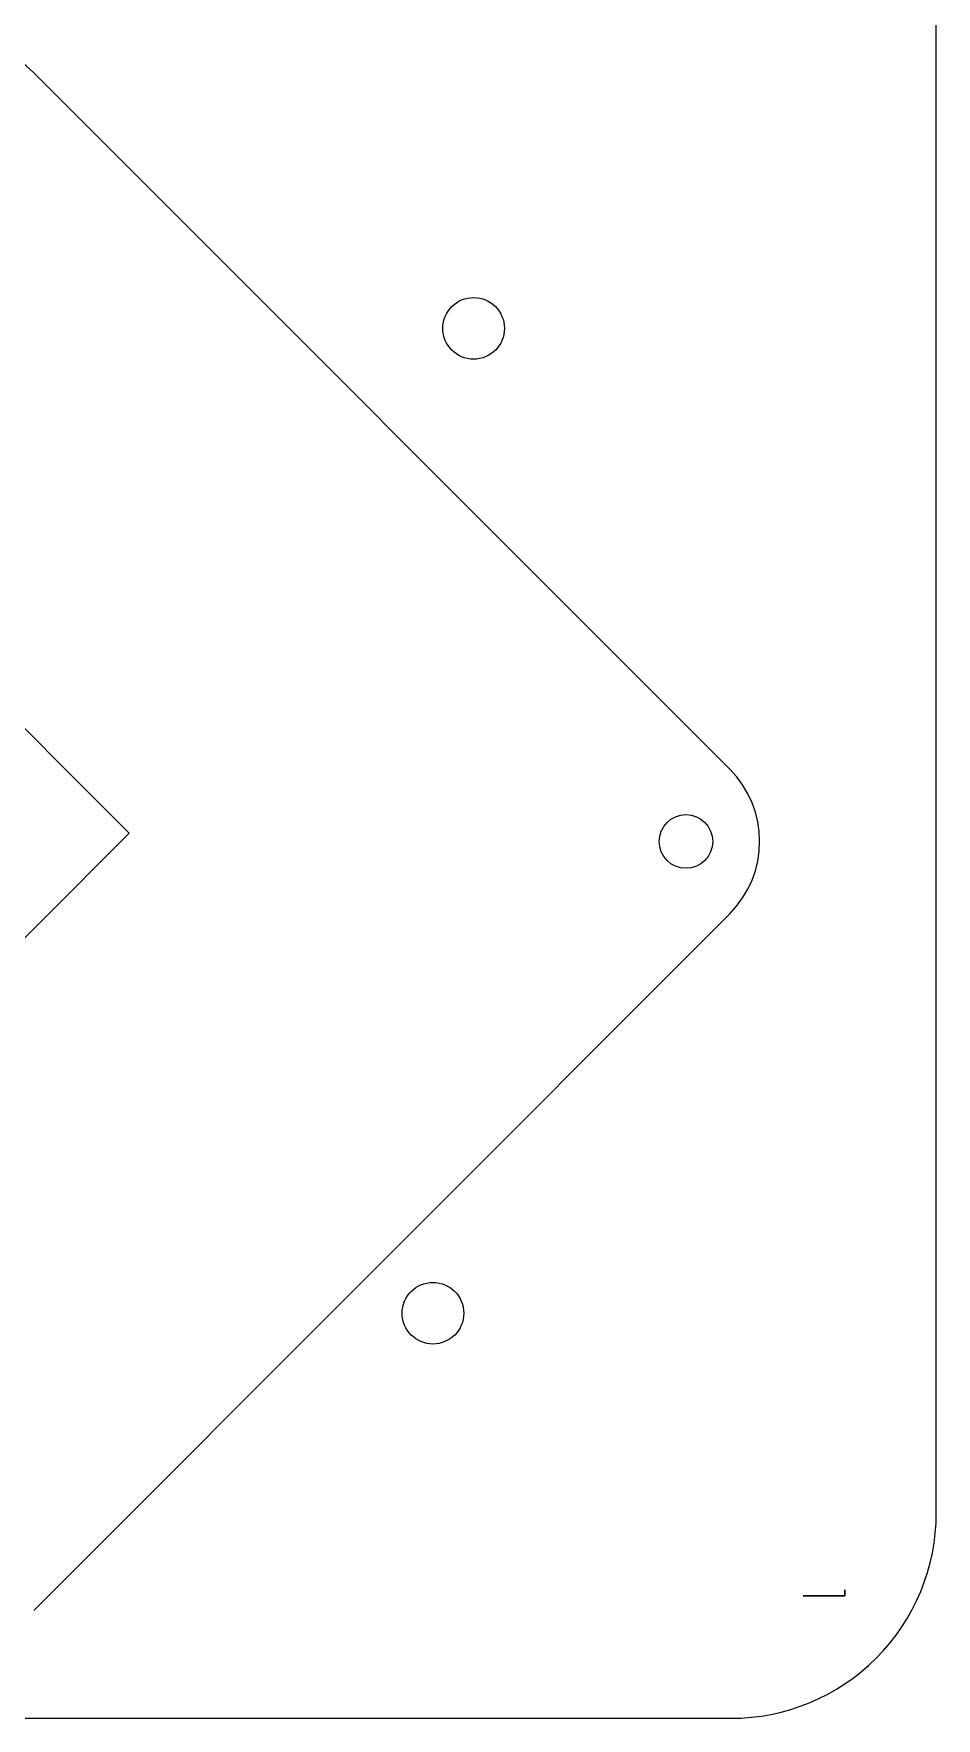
# Model space of a CAD drawing. Extents: x -0.7 to 36.3, y -28.5 to 29.4.
# Drawn here: x 9.52 to 18.32, y -28.48 to -12.08 of the extents above; entities that cross this region are included whole.
import ezdxf

# ---------------------------------------------------------------- set-up
doc = ezdxf.new("R2010")
doc.units = 0
for name, color, linetype in [('FIRST_CUTS', 1, 'CONTINUOUS'), ('LAST_CUT', 250, 'CONTINUOUS'), ('LAYER_1', 3, 'CONTINUOUS'), ('VECTOR_ETCH', 5, 'CONTINUOUS')]:
    doc.layers.add(name, color=color, linetype=linetype)

msp = doc.modelspace()

# ---------------------------------------------------------------- linework, layer by layer
at = {"layer": 'FIRST_CUTS'}
msp.add_lwpolyline([(7.2, -16.614), (10.451, -19.866), (8.724, -21.593), (5.472, -18.342)], close=True, dxfattribs=at)
for centre, radius in [((13.808, -14.95), 0.3), ((15.877, -19.945), 0.261), ((13.412, -24.538), 0.3)]:
    msp.add_circle(centre, radius, dxfattribs=at)
at = {"layer": 'LAST_CUT'}
msp.add_lwpolyline([(16.316, 0.338), (1.316, 0.338, 0.414214), (-0.684, -1.662), (-0.684, -26.482, 0.414214), (1.316, -28.482), (16.316, -28.482, 0.414214), (18.316, -26.482), (18.316, -1.662, 0.414214)], format="xyb", close=True, dxfattribs=at)
at = {"layer": 'LAYER_1'}
for p, q in [((9.524, -12.462), (16.301, -19.238)), ((16.301, -20.653), (12.968, -23.986)), ((12.968, -23.986), (9.522, -27.431))]:
    msp.add_line(p, q, dxfattribs=at)
for centre, start, end in [((8.817, -13.169), 45, 135), ((15.594, -19.945), 315, 45)]:
    msp.add_arc(centre, 1, start, end, dxfattribs=at)
at = {"layer": 'VECTOR_ETCH'}
msp.add_polyline3d([(17.424, -27.288, 0), (17.424, -27.288, 0), (17.424, -27.288, 0), (17.424, -27.288, 0), (17.424, -27.288, 0), (17.424, -27.288, 0), (17.424, -27.288, 0), (17.424, -27.287, 0), (17.424, -27.287, 0), (17.424, -27.287, 0), (17.424, -27.287, 0), (17.424, -27.286, 0), (17.424, -27.286, 0), (17.424, -27.285, 0), (17.424, -27.285, 0), (17.424, -27.285, 0), (17.424, -27.284, 0), (17.424, -27.284, 0), (17.424, -27.283, 0), (17.424, -27.283, 0), (17.424, -27.282, 0), (17.424, -27.282, 0), (17.424, -27.281, 0), (17.424, -27.281, 0), (17.424, -27.28, 0), (17.424, -27.279, 0), (17.424, -27.279, 0), (17.424, -27.278, 0), (17.424, -27.277, 0), (17.424, -27.277, 0), (17.424, -27.276, 0), (17.424, -27.275, 0), (17.424, -27.274, 0), (17.424, -27.274, 0), (17.424, -27.273, 0), (17.424, -27.272, 0), (17.424, -27.271, 0), (17.424, -27.271, 0), (17.424, -27.27, 0), (17.424, -27.269, 0), (17.424, -27.268, 0), (17.424, -27.267, 0), (17.424, -27.267, 0), (17.424, -27.266, 0), (17.424, -27.265, 0), (17.424, -27.264, 0), (17.424, -27.263, 0), (17.424, -27.262, 0), (17.424, -27.262, 0), (17.424, -27.261, 0), (17.424, -27.26, 0), (17.424, -27.259, 0), (17.424, -27.258, 0), (17.424, -27.257, 0), (17.424, -27.256, 0), (17.424, -27.256, 0), (17.424, -27.255, 0), (17.424, -27.254, 0), (17.424, -27.253, 0), (17.424, -27.252, 0), (17.424, -27.252, 0), (17.424, -27.251, 0), (17.424, -27.25, 0), (17.424, -27.249, 0), (17.424, -27.248, 0), (17.424, -27.247, 0), (17.424, -27.247, 0), (17.424, -27.246, 0), (17.424, -27.245, 0), (17.424, -27.244, 0), (17.424, -27.244, 0), (17.424, -27.243, 0), (17.424, -27.242, 0), (17.424, -27.241, 0), (17.424, -27.241, 0), (17.424, -27.24, 0), (17.424, -27.239, 0), (17.424, -27.239, 0), (17.424, -27.238, 0), (17.424, -27.238, 0), (17.424, -27.237, 0), (17.424, -27.236, 0), (17.424, -27.236, 0), (17.424, -27.235, 0), (17.424, -27.235, 0), (17.424, -27.234, 0), (17.424, -27.234, 0), (17.424, -27.233, 0), (17.424, -27.233, 0), (17.424, -27.233, 0), (17.424, -27.232, 0), (17.424, -27.232, 0), (17.424, -27.232, 0), (17.424, -27.231, 0), (17.424, -27.231, 0), (17.424, -27.231, 0), (17.424, -27.231, 0), (17.424, -27.23, 0), (17.424, -27.23, 0), (17.424, -27.23, 0), (17.424, -27.23, 0), (17.424, -27.23, 0), (17.424, -27.23, 0), (17.424, -27.23, 0), (17.424, -27.23, 0), (17.424, -27.23, 0), (17.424, -27.23, 0), (17.424, -27.23, 0), (17.424, -27.23, 0), (17.424, -27.231, 0), (17.424, -27.231, 0), (17.424, -27.231, 0), (17.424, -27.231, 0), (17.424, -27.232, 0), (17.424, -27.232, 0), (17.424, -27.232, 0), (17.424, -27.233, 0), (17.424, -27.233, 0), (17.424, -27.234, 0), (17.424, -27.234, 0), (17.424, -27.235, 0), (17.424, -27.235, 0), (17.424, -27.236, 0), (17.424, -27.236, 0), (17.424, -27.237, 0), (17.424, -27.237, 0), (17.424, -27.238, 0), (17.424, -27.238, 0), (17.424, -27.239, 0), (17.424, -27.24, 0), (17.424, -27.241, 0), (17.424, -27.241, 0), (17.424, -27.242, 0), (17.424, -27.243, 0), (17.424, -27.243, 0), (17.424, -27.244, 0), (17.424, -27.245, 0), (17.424, -27.246, 0), (17.424, -27.246, 0), (17.424, -27.247, 0), (17.424, -27.248, 0), (17.424, -27.249, 0), (17.424, -27.25, 0), (17.424, -27.25, 0), (17.424, -27.251, 0), (17.424, -27.252, 0), (17.424, -27.253, 0), (17.424, -27.254, 0), (17.424, -27.255, 0), (17.424, -27.255, 0), (17.424, -27.256, 0), (17.424, -27.257, 0), (17.424, -27.258, 0), (17.424, -27.259, 0), (17.424, -27.26, 0), (17.424, -27.261, 0), (17.424, -27.261, 0), (17.424, -27.262, 0), (17.424, -27.263, 0), (17.424, -27.264, 0), (17.424, -27.265, 0), (17.424, -27.265, 0), (17.424, -27.266, 0), (17.424, -27.267, 0), (17.424, -27.268, 0), (17.424, -27.269, 0), (17.424, -27.27, 0), (17.424, -27.27, 0), (17.424, -27.271, 0), (17.424, -27.272, 0), (17.424, -27.273, 0), (17.424, -27.273, 0), (17.424, -27.274, 0), (17.424, -27.275, 0), (17.424, -27.276, 0), (17.424, -27.276, 0), (17.424, -27.277, 0), (17.424, -27.278, 0), (17.424, -27.278, 0), (17.424, -27.279, 0), (17.424, -27.28, 0), (17.424, -27.28, 0), (17.424, -27.281, 0), (17.424, -27.282, 0), (17.424, -27.282, 0), (17.424, -27.283, 0), (17.424, -27.283, 0), (17.424, -27.284, 0), (17.424, -27.284, 0), (17.424, -27.285, 0), (17.424, -27.285, 0), (17.424, -27.285, 0), (17.424, -27.286, 0), (17.424, -27.286, 0), (17.424, -27.286, 0), (17.424, -27.287, 0), (17.424, -27.287, 0), (17.424, -27.287, 0), (17.424, -27.287, 0), (17.424, -27.288, 0), (17.424, -27.288, 0), (17.424, -27.288, 0), (17.424, -27.288, 0), (17.424, -27.288, 0), (17.424, -27.288, 0), (17.424, -27.288, 0), (17.424, -27.288, 0), (17.424, -27.288, 0), (17.423, -27.288, 0), (17.422, -27.288, 0), (17.421, -27.288, 0), (17.42, -27.288, 0), (17.418, -27.288, 0), (17.416, -27.288, 0), (17.414, -27.288, 0), (17.412, -27.288, 0), (17.41, -27.288, 0), (17.407, -27.288, 0), (17.405, -27.288, 0), (17.402, -27.288, 0), (17.399, -27.288, 0), (17.396, -27.288, 0), (17.392, -27.288, 0), (17.389, -27.288, 0), (17.385, -27.288, 0), (17.382, -27.288, 0), (17.378, -27.288, 0), (17.374, -27.288, 0), (17.369, -27.288, 0), (17.365, -27.288, 0), (17.361, -27.288, 0), (17.356, -27.288, 0), (17.352, -27.288, 0), (17.347, -27.288, 0), (17.342, -27.288, 0), (17.337, -27.288, 0), (17.332, -27.288, 0), (17.327, -27.288, 0), (17.322, -27.288, 0), (17.316, -27.288, 0), (17.311, -27.288, 0), (17.305, -27.288, 0), (17.3, -27.288, 0), (17.294, -27.288, 0), (17.289, -27.288, 0), (17.283, -27.288, 0), (17.277, -27.288, 0), (17.271, -27.288, 0), (17.266, -27.288, 0), (17.26, -27.288, 0), (17.254, -27.288, 0), (17.248, -27.288, 0), (17.242, -27.288, 0), (17.236, -27.288, 0), (17.23, -27.288, 0), (17.224, -27.288, 0), (17.218, -27.288, 0), (17.212, -27.288, 0), (17.206, -27.288, 0), (17.2, -27.288, 0), (17.195, -27.288, 0), (17.189, -27.288, 0), (17.183, -27.288, 0), (17.177, -27.288, 0), (17.171, -27.288, 0), (17.165, -27.288, 0), (17.16, -27.288, 0), (17.154, -27.288, 0), (17.148, -27.288, 0), (17.143, -27.288, 0), (17.137, -27.288, 0), (17.132, -27.288, 0), (17.126, -27.288, 0), (17.121, -27.288, 0), (17.116, -27.288, 0), (17.111, -27.288, 0), (17.106, -27.288, 0), (17.101, -27.288, 0), (17.096, -27.288, 0), (17.091, -27.288, 0), (17.086, -27.288, 0), (17.082, -27.288, 0), (17.077, -27.288, 0), (17.073, -27.288, 0), (17.069, -27.288, 0), (17.065, -27.288, 0), (17.061, -27.288, 0), (17.057, -27.288, 0), (17.054, -27.288, 0), (17.05, -27.288, 0), (17.047, -27.288, 0), (17.044, -27.288, 0), (17.041, -27.288, 0), (17.038, -27.288, 0), (17.035, -27.288, 0), (17.033, -27.288, 0), (17.03, -27.288, 0), (17.028, -27.288, 0), (17.026, -27.288, 0), (17.024, -27.288, 0), (17.023, -27.288, 0), (17.022, -27.288, 0), (17.02, -27.288, 0), (17.02, -27.288, 0), (17.019, -27.288, 0), (17.018, -27.288, 0), (17.018, -27.288, 0), (17.018, -27.288, 0), (17.018, -27.288, 0), (17.018, -27.288, 0), (17.018, -27.288, 0), (17.019, -27.288, 0), (17.019, -27.288, 0), (17.019, -27.288, 0), (17.02, -27.288, 0), (17.02, -27.288, 0), (17.021, -27.288, 0), (17.021, -27.288, 0), (17.022, -27.288, 0), (17.022, -27.288, 0), (17.023, -27.288, 0), (17.024, -27.288, 0), (17.025, -27.288, 0), (17.026, -27.288, 0), (17.026, -27.288, 0), (17.027, -27.288, 0), (17.028, -27.288, 0), (17.029, -27.288, 0), (17.03, -27.288, 0), (17.032, -27.288, 0), (17.033, -27.288, 0), (17.034, -27.288, 0), (17.035, -27.288, 0), (17.037, -27.288, 0), (17.038, -27.288, 0), (17.039, -27.288, 0), (17.041, -27.288, 0), (17.042, -27.288, 0), (17.044, -27.288, 0), (17.046, -27.288, 0), (17.047, -27.288, 0), (17.049, -27.288, 0), (17.05, -27.288, 0), (17.052, -27.288, 0), (17.054, -27.288, 0), (17.056, -27.288, 0), (17.058, -27.288, 0), (17.059, -27.288, 0), (17.061, -27.288, 0), (17.063, -27.288, 0), (17.065, -27.288, 0), (17.067, -27.288, 0), (17.069, -27.288, 0), (17.071, -27.288, 0), (17.073, -27.288, 0), (17.076, -27.288, 0), (17.078, -27.288, 0), (17.08, -27.288, 0), (17.082, -27.288, 0), (17.084, -27.288, 0), (17.087, -27.288, 0), (17.089, -27.288, 0), (17.091, -27.288, 0), (17.094, -27.288, 0), (17.096, -27.288, 0), (17.099, -27.288, 0), (17.101, -27.288, 0), (17.104, -27.288, 0), (17.106, -27.288, 0), (17.109, -27.288, 0), (17.111, -27.288, 0), (17.114, -27.288, 0), (17.116, -27.288, 0), (17.119, -27.288, 0), (17.122, -27.288, 0), (17.124, -27.288, 0), (17.127, -27.288, 0), (17.13, -27.288, 0), (17.132, -27.288, 0), (17.135, -27.288, 0), (17.138, -27.288, 0), (17.14, -27.288, 0), (17.143, -27.288, 0), (17.146, -27.288, 0), (17.149, -27.288, 0), (17.152, -27.288, 0), (17.154, -27.288, 0), (17.157, -27.288, 0), (17.16, -27.288, 0), (17.163, -27.288, 0), (17.166, -27.288, 0), (17.169, -27.288, 0), (17.172, -27.288, 0), (17.174, -27.288, 0), (17.177, -27.288, 0), (17.18, -27.288, 0), (17.183, -27.288, 0), (17.186, -27.288, 0), (17.189, -27.288, 0), (17.192, -27.288, 0), (17.195, -27.288, 0), (17.198, -27.288, 0), (17.201, -27.288, 0), (17.204, -27.288, 0), (17.207, -27.288, 0), (17.21, -27.288, 0), (17.213, -27.288, 0), (17.216, -27.288, 0), (17.219, -27.288, 0), (17.222, -27.288, 0), (17.225, -27.288, 0), (17.228, -27.288, 0), (17.231, -27.288, 0), (17.234, -27.288, 0), (17.237, -27.288, 0), (17.24, -27.288, 0), (17.243, -27.288, 0), (17.246, -27.288, 0), (17.249, -27.288, 0), (17.252, -27.288, 0), (17.255, -27.288, 0), (17.258, -27.288, 0), (17.26, -27.288, 0), (17.263, -27.288, 0), (17.266, -27.288, 0), (17.269, -27.288, 0), (17.272, -27.288, 0), (17.275, -27.288, 0), (17.278, -27.288, 0), (17.281, -27.288, 0), (17.284, -27.288, 0), (17.286, -27.288, 0), (17.289, -27.288, 0), (17.292, -27.288, 0), (17.295, -27.288, 0), (17.298, -27.288, 0), (17.3, -27.288, 0), (17.303, -27.288, 0), (17.306, -27.288, 0), (17.309, -27.288, 0), (17.311, -27.288, 0), (17.314, -27.288, 0), (17.317, -27.288, 0), (17.32, -27.288, 0), (17.322, -27.288, 0), (17.325, -27.288, 0), (17.327, -27.288, 0), (17.33, -27.288, 0), (17.332, -27.288, 0), (17.335, -27.288, 0), (17.337, -27.288, 0), (17.34, -27.288, 0), (17.342, -27.288, 0), (17.345, -27.288, 0), (17.347, -27.288, 0), (17.35, -27.288, 0), (17.352, -27.288, 0), (17.354, -27.288, 0), (17.357, -27.288, 0), (17.359, -27.288, 0), (17.361, -27.288, 0), (17.363, -27.288, 0), (17.366, -27.288, 0), (17.368, -27.288, 0), (17.37, -27.288, 0), (17.372, -27.288, 0), (17.374, -27.288, 0), (17.376, -27.288, 0), (17.378, -27.288, 0), (17.38, -27.288, 0), (17.382, -27.288, 0), (17.384, -27.288, 0), (17.386, -27.288, 0), (17.388, -27.288, 0), (17.389, -27.288, 0), (17.391, -27.288, 0), (17.393, -27.288, 0), (17.395, -27.288, 0), (17.396, -27.288, 0), (17.398, -27.288, 0), (17.399, -27.288, 0), (17.401, -27.288, 0), (17.402, -27.288, 0), (17.404, -27.288, 0), (17.405, -27.288, 0), (17.406, -27.288, 0), (17.408, -27.288, 0), (17.409, -27.288, 0), (17.41, -27.288, 0), (17.411, -27.288, 0), (17.413, -27.288, 0), (17.414, -27.288, 0), (17.415, -27.288, 0), (17.416, -27.288, 0), (17.416, -27.288, 0), (17.417, -27.288, 0), (17.418, -27.288, 0), (17.419, -27.288, 0), (17.42, -27.288, 0), (17.42, -27.288, 0), (17.421, -27.288, 0), (17.422, -27.288, 0), (17.422, -27.288, 0), (17.423, -27.288, 0), (17.423, -27.288, 0), (17.423, -27.288, 0), (17.424, -27.288, 0), (17.424, -27.288, 0), (17.424, -27.288, 0), (17.424, -27.288, 0), (17.424, -27.288, 0), (17.424, -27.288, 0)], dxfattribs=at)

doc.saveas('drawing.dxf')
